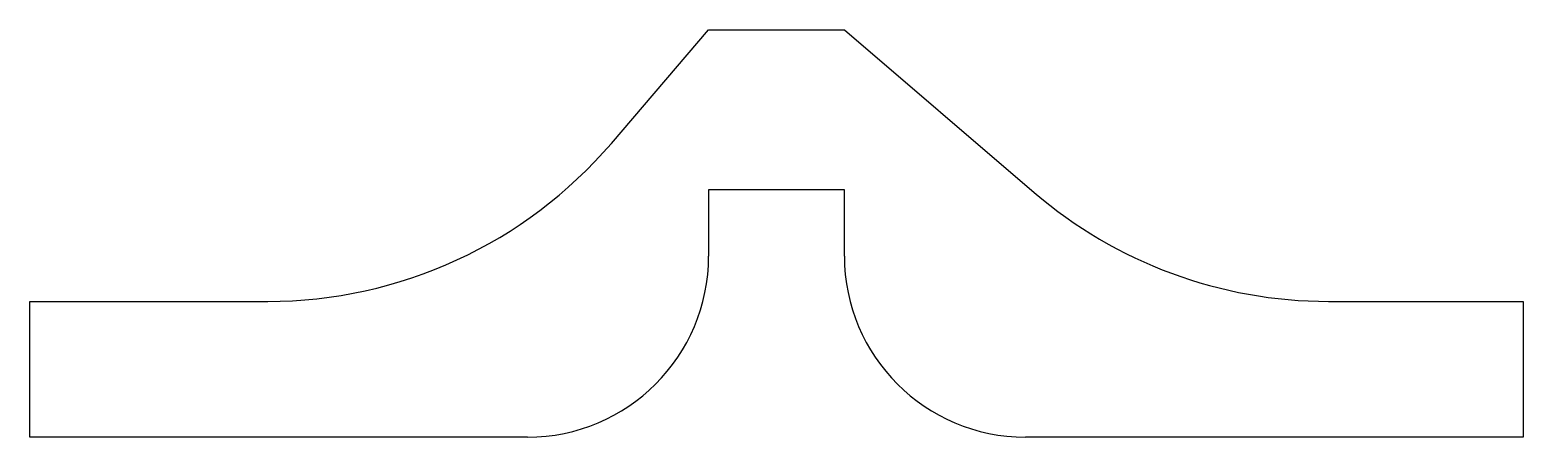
# Model space of a CAD drawing. Extents: x 270.7 to 303.7, y 154.7 to 163.7.
import ezdxf

# ---------------------------------------------------------------- set-up
doc = ezdxf.new("R2010")
doc.units = 0
doc.header["$MEASUREMENT"] = 0

msp = doc.modelspace()

# ---------------------------------------------------------------- linework, layer by layer
at = {"color": 7, "linetype": 'Continuous'}
for p, q in [((283.5487, 161.18202), (285.69834, 163.68993)), ((285.69834, 163.68993), (288.69834, 163.68993)), ((288.69834, 163.68993), (292.88966, 160.09737)), ((285.69834, 160.15838), (285.69834, 158.68993)), ((288.69834, 160.15838), (285.69834, 160.15838)), ((288.69834, 158.68993), (288.69834, 160.15838)), ((270.69834, 157.68993), (275.95613, 157.68993)), ((270.69834, 154.68993), (270.69834, 157.68993)), ((299.39758, 157.68993), (303.69834, 157.68993)), ((303.69834, 157.68993), (303.69834, 154.68993)), ((281.69834, 154.68993), (270.69834, 154.68993)), ((303.69834, 154.68993), (292.69834, 154.68993))]:
    msp.add_line(p, q, dxfattribs=at)
for centre, radius, start, end in [((275.95613, 167.68993), 10, 270, 319.39871), ((299.39758, 167.68993), 10, 229.39871, 270), ((281.69834, 158.68993), 4, 270, 0), ((292.69834, 158.68993), 4, 180, 270)]:
    msp.add_arc(centre, radius, start, end, dxfattribs=at)

doc.saveas('drawing.dxf')
